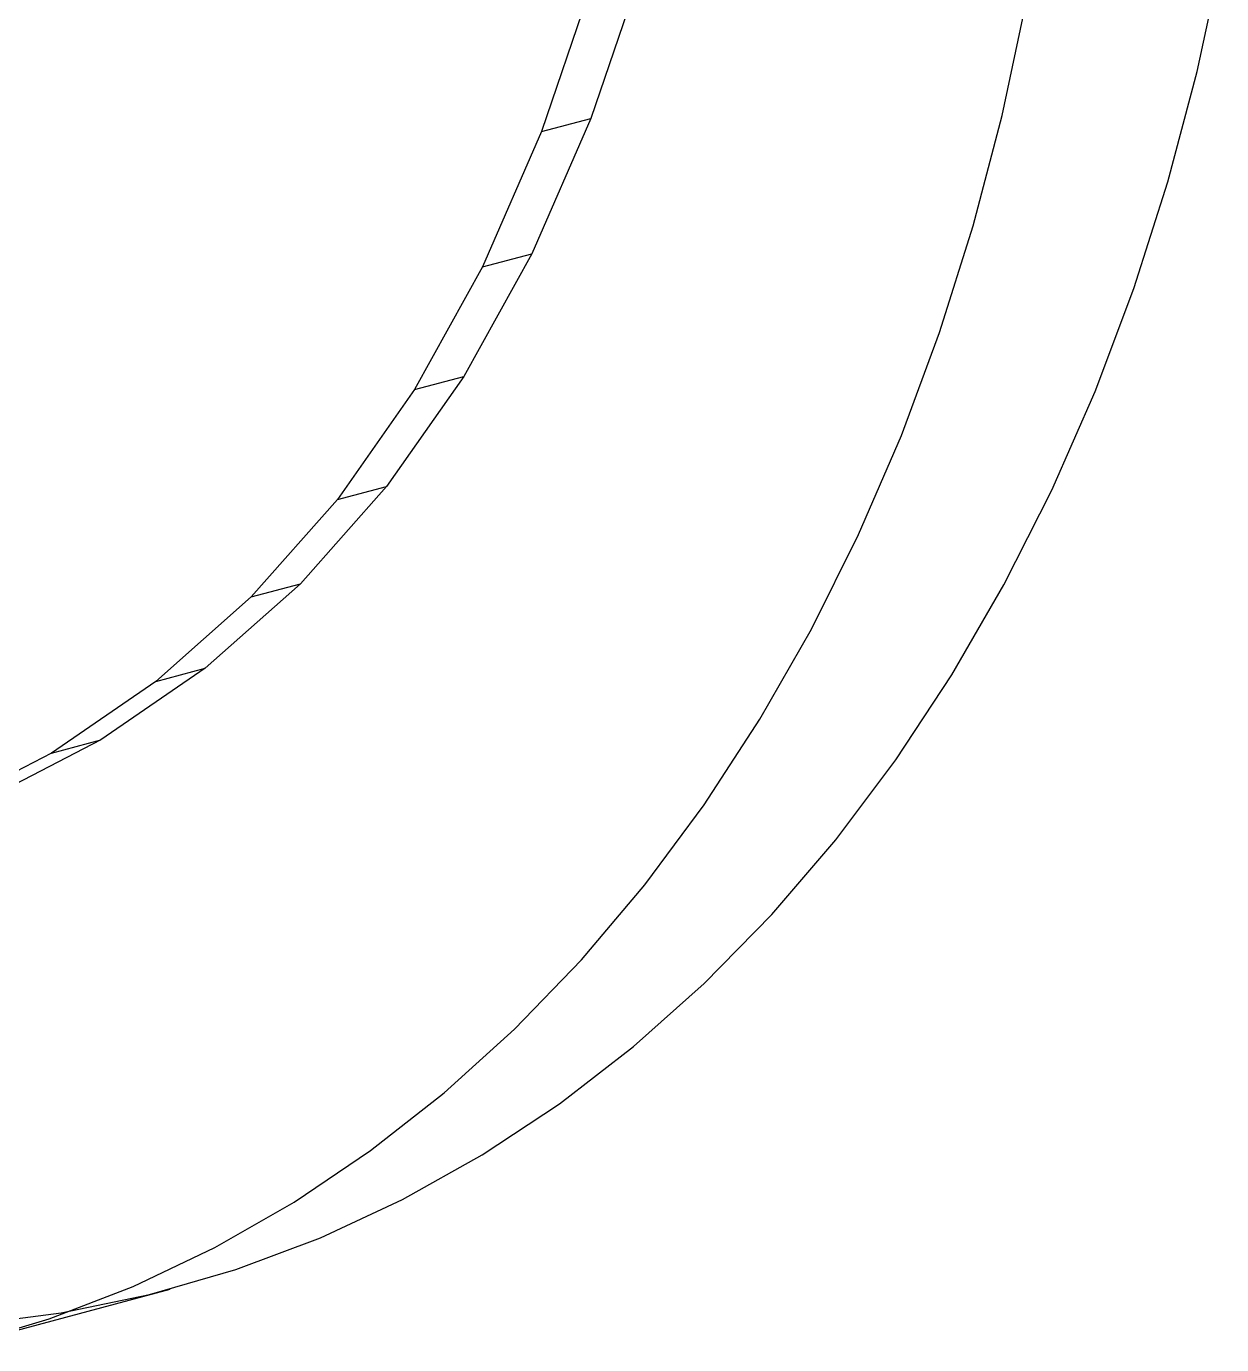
# Model space of a CAD drawing. Header units: inches. Extents: x 0 to 16.3, y 0 to 11.5.
# Drawn here: x 5.104 to 5.932, y 5.139 to 6.052 of the extents above; entities that cross this region are included whole.
import ezdxf

# ---------------------------------------------------------------- set-up
doc = ezdxf.new("R2010")
doc.units = ezdxf.units.IN
doc.header["$MEASUREMENT"] = 0

msp = doc.modelspace()

# ---------------------------------------------------------------- linework, layer by layer
at = {"color": 7, "linetype": 'Continuous', "lineweight": 25}
for p, q in [((5.53015, 6.09033), (5.49535, 5.98793)), ((5.496, 6.08118), (5.4612, 5.97878)), ((5.49535, 5.98793), (5.45439, 5.89423)), ((5.4612, 5.97878), (5.49535, 5.98793)), ((5.4612, 5.97878), (5.42024, 5.88508)), ((5.45439, 5.89423), (5.40724, 5.80926)), ((5.42024, 5.88508), (5.45439, 5.89423)), ((5.42024, 5.88508), (5.37308, 5.80012)), ((5.40724, 5.80926), (5.35384, 5.73306)), ((5.37308, 5.80012), (5.40724, 5.80926)), ((5.37308, 5.80012), (5.31969, 5.72391)), ((5.35384, 5.73306), (5.29418, 5.66566)), ((5.31969, 5.72391), (5.35384, 5.73306)), ((5.31969, 5.72391), (5.26003, 5.65652)), ((5.29418, 5.66566), (5.2282, 5.6071)), ((5.26003, 5.65652), (5.29418, 5.66566)), ((5.26003, 5.65652), (5.19405, 5.59796)), ((5.2282, 5.6071), (5.15588, 5.55742)), ((5.19405, 5.59796), (5.2282, 5.6071)), ((5.19405, 5.59796), (5.12173, 5.54827)), ((5.15588, 5.55742), (5.07718, 5.51664)), ((5.12173, 5.54827), (5.15588, 5.55742)), ((5.12173, 5.54827), (5.04303, 5.50749)), ((5.06731, 5.14042), (5.20392, 5.17701))]:
    msp.add_line(p, q, dxfattribs=at)
at = {"color": 7, "linetype": 'Continuous', "lineweight": 25, "flags": 128}
for points in [[(5.06626, 5.15262), (5.12838, 5.1606), (5.18948, 5.17329), (5.24938, 5.19063), (5.3079, 5.21259), (5.36486, 5.23909), (5.4201, 5.27006), (5.47345, 5.3054), (5.52475, 5.34501), (5.57384, 5.38877), (5.62059, 5.43654), (5.66484, 5.4882), (5.70648, 5.54358), (5.74538, 5.60251), (5.78141, 5.66483), (5.81448, 5.73035), (5.84448, 5.79886), (5.87132, 5.87017), (5.89493, 5.94407), (5.91524, 6.02033), (5.93217, 6.09873)], [(5.06043, 5.13861), (5.12001, 5.15648), (5.17819, 5.17893), (5.23481, 5.20589), (5.28969, 5.23728), (5.34267, 5.27301), (5.39359, 5.31297), (5.44231, 5.35705), (5.48868, 5.40511), (5.53256, 5.45702), (5.57382, 5.51261), (5.61233, 5.57172), (5.648, 5.63418), (5.6807, 5.6998), (5.71035, 5.76839), (5.73684, 5.83974), (5.76012, 5.91364), (5.7801, 5.98988), (5.79673, 6.06822)]]:
    msp.add_lwpolyline(points, dxfattribs=at)

doc.saveas('drawing.dxf')
